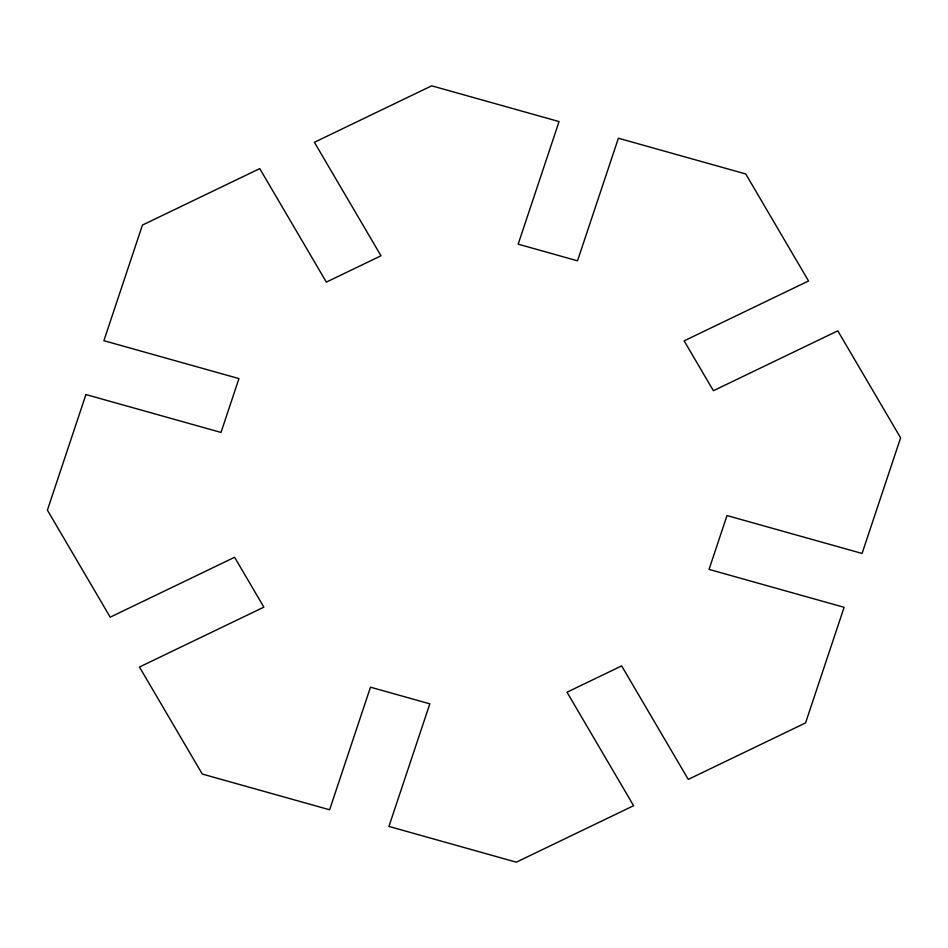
<?xml version="1.0" encoding="UTF-8"?>
<svg xmlns="http://www.w3.org/2000/svg" width="948" height="948" viewBox="0 0 948 948"><rect width="100%" height="100%" fill="white"/><g stroke="black" fill="none" stroke-linecap="round" stroke-linejoin="round"><path stroke-width="1.42" d="M85.936 394.546L47.4 510.154L110.205 617.172L234.606 557.282L263.864 607.135L139.463 667.025L202.268 774.042L329.62 809.782L370.49 687.182L429.823 703.831L388.941 826.431L516.304 862.182L633.608 805.705L567.011 692.206L621.651 665.899L688.26 779.398L805.563 722.921L844.111 607.312L709.045 569.404L726.998 515.558L862.064 553.454L900.6 437.846L837.795 330.828L713.394 390.718L684.136 340.865L808.537 280.975L745.732 173.958L618.38 138.218L577.51 260.819L518.177 244.169L559.059 121.569L431.696 85.818L314.392 142.295L380.989 255.794L326.349 282.101L259.74 168.602L142.437 225.079L103.889 340.688L238.955 378.596L221.002 432.442L85.936 394.546"/></g></svg>
